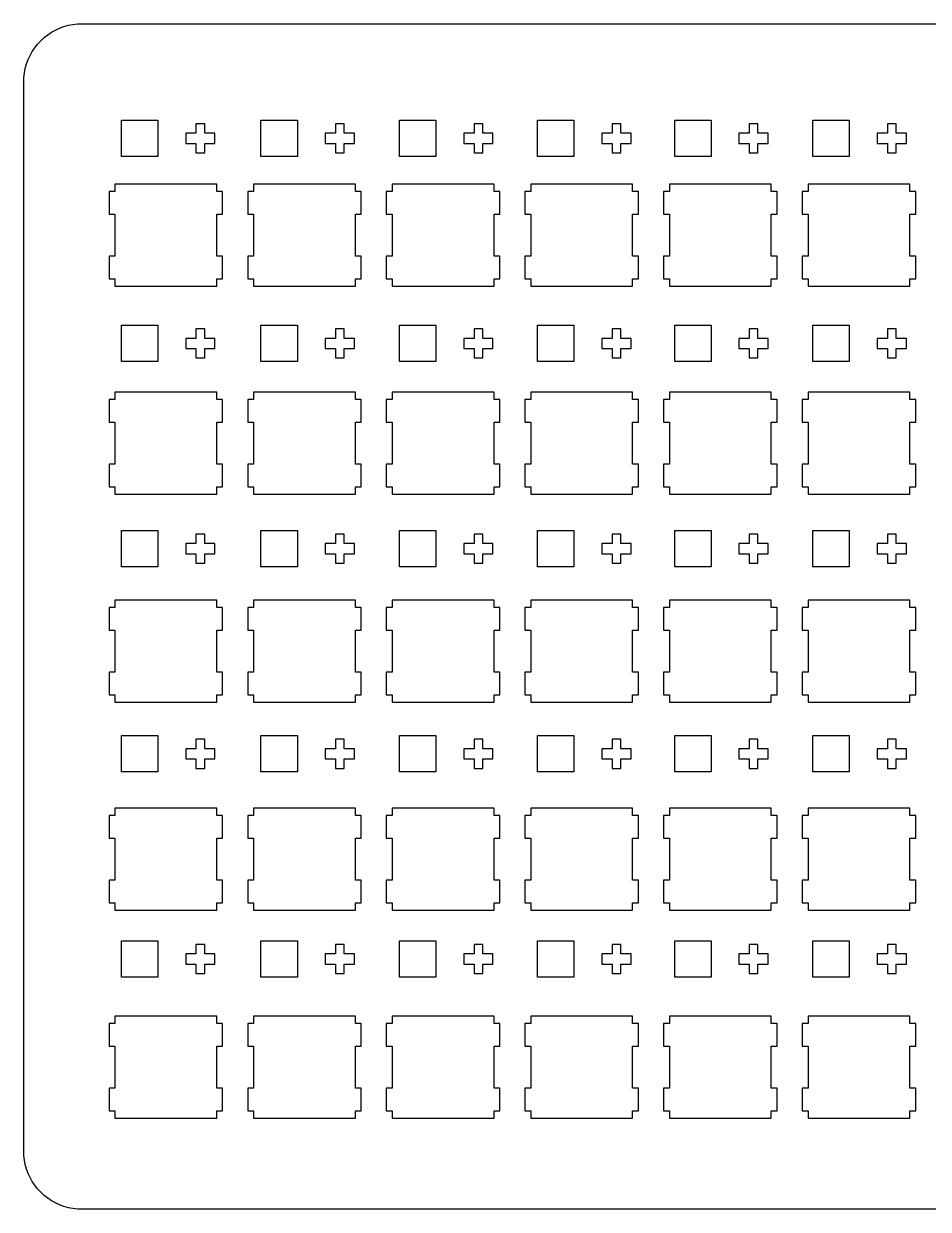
# Model space of a CAD drawing. Extents: x 4 to 255, y 6 to 169.
# Drawn here: x 4.1 to 128.4, y 6.2 to 169.1 of the extents above; entities that cross this region are included whole.
import ezdxf

# ---------------------------------------------------------------- set-up
doc = ezdxf.new("R2010")
doc.units = 0
doc.layers.add('LAYER_2', color=7, linetype='CONTINUOUS')

msp = doc.modelspace()

# ---------------------------------------------------------------- linework, layer by layer
at = {"layer": 'LAYER_2', "color": 7}
for p, q in [((7.374015, 167.533591), (7.897015, 167.882591)), ((7.897015, 167.882591), (8.445015, 168.189591)), ((8.445015, 168.189591), (9.015015, 168.452591)), ((9.015015, 168.452591), (9.604015, 168.669591)), ((9.604015, 168.669591), (10.209015, 168.839591)), ((10.209015, 168.839591), (10.825015, 168.962591)), ((10.825015, 168.962591), (11.449015, 169.036591)), ((11.449015, 169.036591), (12.077015, 169.061591)), ((12.077015, 169.061591), (246.578015, 169.060591)), ((5.604015, 165.763591), (5.993015, 166.256591)), ((5.993015, 166.256591), (6.420015, 166.717591)), ((6.420015, 166.717591), (6.881015, 167.144591)), ((6.881015, 167.144591), (7.374015, 167.533591)), ((4.685015, 164.122591), (4.948015, 164.692591)), ((4.948015, 164.692591), (5.255015, 165.240591)), ((5.255015, 165.240591), (5.604015, 165.763591)), ((4.175015, 162.312591), (4.298015, 162.928591)), ((4.298015, 162.928591), (4.468015, 163.533591)), ((4.468015, 163.533591), (4.685015, 164.122591)), ((4.077015, 161.060591), (4.101015, 161.688591)), ((4.101015, 161.688591), (4.175015, 162.312591)), ((4.076015, 14.185591), (4.077015, 161.060591)), ((17.51036, 155.8241), (22.51036, 155.8241)), ((17.51036, 150.8241), (17.51036, 155.8241)), ((22.51036, 155.8241), (22.51036, 150.8241)), ((27.744778, 155.323981), (27.744778, 154.023802)), ((28.944705, 155.323981), (27.744778, 155.323981)), ((28.944705, 154.023802), (28.944705, 155.323981)), ((36.67939, 155.8241), (41.67939, 155.8241)), ((36.67939, 150.8241), (36.67939, 155.8241)), ((41.67939, 155.8241), (41.67939, 150.8241)), ((46.913808, 155.323981), (46.913808, 154.023802)), ((48.113735, 155.323981), (46.913808, 155.323981)), ((48.113735, 154.023802), (48.113735, 155.323981)), ((55.718517, 155.8241), (60.718517, 155.8241)), ((55.718517, 150.8241), (55.718517, 155.8241)), ((60.718517, 155.8241), (60.718517, 150.8241)), ((65.952935, 155.323981), (65.952935, 154.023802)), ((67.152862, 155.323981), (65.952935, 155.323981)), ((67.152862, 154.023802), (67.152862, 155.323981)), ((74.691341, 155.8241), (79.691341, 155.8241)), ((74.691341, 150.8241), (74.691341, 155.8241)), ((79.691341, 155.8241), (79.691341, 150.8241)), ((84.925759, 155.323981), (84.925759, 154.023802)), ((86.125686, 155.323981), (84.925759, 155.323981)), ((86.125686, 154.023802), (86.125686, 155.323981)), ((93.527733, 155.8241), (98.527733, 155.8241)), ((93.527733, 150.8241), (93.527733, 155.8241)), ((98.527733, 155.8241), (98.527733, 150.8241)), ((103.762151, 155.323981), (103.762151, 154.023802)), ((104.962078, 155.323981), (103.762151, 155.323981)), ((104.962078, 154.023802), (104.962078, 155.323981)), ((112.524483, 155.8241), (117.524483, 155.8241)), ((112.524483, 150.8241), (112.524483, 155.8241)), ((117.524483, 155.8241), (117.524483, 150.8241)), ((122.758901, 155.323981), (122.758901, 154.023802)), ((123.958828, 155.323981), (122.758901, 155.323981)), ((123.958828, 154.023802), (123.958828, 155.323981)), ((27.744778, 154.023802), (26.344864, 154.023802)), ((26.344864, 154.023802), (26.344864, 152.623887)), ((30.34462, 154.023802), (28.944705, 154.023802)), ((30.34462, 152.623887), (30.34462, 154.023802)), ((46.913808, 154.023802), (45.513894, 154.023802)), ((45.513894, 154.023802), (45.513894, 152.623887)), ((49.51365, 154.023802), (48.113735, 154.023802)), ((49.51365, 152.623887), (49.51365, 154.023802)), ((65.952935, 154.023802), (64.553021, 154.023802)), ((64.553021, 154.023802), (64.553021, 152.623887)), ((68.552777, 154.023802), (67.152862, 154.023802)), ((68.552777, 152.623887), (68.552777, 154.023802)), ((84.925759, 154.023802), (83.525845, 154.023802)), ((83.525845, 154.023802), (83.525845, 152.623887)), ((87.525601, 154.023802), (86.125686, 154.023802)), ((87.525601, 152.623887), (87.525601, 154.023802)), ((103.762151, 154.023802), (102.362237, 154.023802)), ((102.362237, 154.023802), (102.362237, 152.623887)), ((106.361993, 154.023802), (104.962078, 154.023802)), ((106.361993, 152.623887), (106.361993, 154.023802)), ((122.758901, 154.023802), (121.358987, 154.023802)), ((121.358987, 154.023802), (121.358987, 152.623887)), ((125.358743, 154.023802), (123.958828, 154.023802)), ((125.358743, 152.623887), (125.358743, 154.023802)), ((26.344864, 152.623887), (27.744778, 152.623887)), ((27.744778, 152.623887), (27.744778, 151.324224)), ((28.944705, 151.324224), (28.944705, 152.623887)), ((28.944705, 152.623887), (30.34462, 152.623887)), ((45.513894, 152.623887), (46.913808, 152.623887)), ((46.913808, 152.623887), (46.913808, 151.324224)), ((48.113735, 151.324224), (48.113735, 152.623887)), ((48.113735, 152.623887), (49.51365, 152.623887)), ((64.553021, 152.623887), (65.952935, 152.623887)), ((65.952935, 152.623887), (65.952935, 151.324224)), ((67.152862, 151.324224), (67.152862, 152.623887)), ((67.152862, 152.623887), (68.552777, 152.623887)), ((83.525845, 152.623887), (84.925759, 152.623887)), ((84.925759, 152.623887), (84.925759, 151.324224)), ((86.125686, 151.324224), (86.125686, 152.623887)), ((86.125686, 152.623887), (87.525601, 152.623887)), ((102.362237, 152.623887), (103.762151, 152.623887)), ((103.762151, 152.623887), (103.762151, 151.324224)), ((104.962078, 151.324224), (104.962078, 152.623887)), ((104.962078, 152.623887), (106.361993, 152.623887)), ((121.358987, 152.623887), (122.758901, 152.623887)), ((122.758901, 152.623887), (122.758901, 151.324224)), ((123.958828, 151.324224), (123.958828, 152.623887)), ((123.958828, 152.623887), (125.358743, 152.623887)), ((22.51036, 150.8241), (17.51036, 150.8241)), ((27.744778, 151.324224), (28.944705, 151.324224)), ((41.67939, 150.8241), (36.67939, 150.8241)), ((46.913808, 151.324224), (48.113735, 151.324224)), ((60.718517, 150.8241), (55.718517, 150.8241)), ((65.952935, 151.324224), (67.152862, 151.324224)), ((79.691341, 150.8241), (74.691341, 150.8241)), ((84.925759, 151.324224), (86.125686, 151.324224)), ((98.527733, 150.8241), (93.527733, 150.8241)), ((103.762151, 151.324224), (104.962078, 151.324224)), ((117.524483, 150.8241), (112.524483, 150.8241)), ((122.758901, 151.324224), (123.958828, 151.324224)), ((30.602015, 147.011591), (16.602015, 147.011591)), ((16.602015, 147.011591), (16.602015, 146.011591)), ((30.602015, 146.011591), (30.602015, 147.011591)), ((49.652015, 147.011591), (35.652015, 147.011591)), ((35.652015, 147.011591), (35.652015, 146.011591)), ((49.652015, 146.011591), (49.652015, 147.011591)), ((68.702015, 147.011591), (54.702015, 147.011591)), ((54.702015, 147.011591), (54.702015, 146.011591)), ((68.702015, 146.011591), (68.702015, 147.011591)), ((87.752015, 147.011591), (73.752015, 147.011591)), ((73.752015, 147.011591), (73.752015, 146.011591)), ((87.752015, 146.011591), (87.752015, 147.011591)), ((106.802015, 147.011591), (92.802015, 147.011591)), ((92.802015, 147.011591), (92.802015, 146.011591)), ((106.802015, 146.011591), (106.802015, 147.011591)), ((125.851015, 147.011591), (111.851015, 147.011591)), ((111.851015, 147.011591), (111.851015, 146.011591)), ((125.851015, 146.011591), (125.851015, 147.011591)), ((16.602015, 146.011591), (15.801015, 146.011591)), ((15.801015, 146.011591), (15.801015, 142.910591)), ((31.400015, 146.011591), (30.602015, 146.011591)), ((31.400015, 142.910591), (31.400015, 146.011591)), ((35.652015, 146.011591), (34.852015, 146.011591)), ((34.852015, 146.011591), (34.852015, 142.910591)), ((50.452015, 146.011591), (49.652015, 146.011591)), ((50.452015, 142.910591), (50.452015, 146.011591)), ((54.702015, 146.011591), (53.902015, 146.011591)), ((53.902015, 146.011591), (53.902015, 142.910591)), ((69.502015, 146.011591), (68.702015, 146.011591)), ((69.502015, 142.910591), (69.502015, 146.011591)), ((73.752015, 146.011591), (72.952015, 146.011591)), ((72.952015, 146.011591), (72.952015, 142.910591)), ((88.552015, 146.011591), (87.752015, 146.011591)), ((88.552015, 142.910591), (88.552015, 146.011591)), ((92.802015, 146.011591), (92.002015, 146.011591)), ((92.002015, 146.011591), (92.002015, 142.910591)), ((107.601015, 146.011591), (106.802015, 146.011591)), ((107.601015, 142.910591), (107.601015, 146.011591)), ((111.851015, 146.011591), (111.052015, 146.011591)), ((111.052015, 146.011591), (111.052015, 142.910591)), ((126.651015, 146.011591), (125.851015, 146.011591)), ((126.651015, 142.910591), (126.651015, 146.011591)), ((15.801015, 142.910591), (16.602015, 142.910591)), ((16.602015, 142.910591), (16.602015, 137.111591)), ((30.602015, 137.111591), (30.602015, 142.910591)), ((30.602015, 142.910591), (31.400015, 142.910591)), ((34.852015, 142.910591), (35.652015, 142.910591)), ((35.652015, 142.910591), (35.652015, 137.111591)), ((49.652015, 137.111591), (49.652015, 142.910591)), ((49.652015, 142.910591), (50.452015, 142.910591)), ((53.902015, 142.910591), (54.702015, 142.910591)), ((54.702015, 142.910591), (54.702015, 137.111591)), ((68.702015, 137.111591), (68.702015, 142.910591)), ((68.702015, 142.910591), (69.502015, 142.910591)), ((72.952015, 142.910591), (73.752015, 142.910591)), ((73.752015, 142.910591), (73.752015, 137.111591)), ((87.752015, 137.111591), (87.752015, 142.910591)), ((87.752015, 142.910591), (88.552015, 142.910591)), ((92.002015, 142.910591), (92.802015, 142.910591)), ((92.802015, 142.910591), (92.802015, 137.111591)), ((106.802015, 137.111591), (106.802015, 142.910591)), ((106.802015, 142.910591), (107.601015, 142.910591)), ((111.052015, 142.910591), (111.851015, 142.910591)), ((111.851015, 142.910591), (111.851015, 137.111591)), ((125.851015, 137.111591), (125.851015, 142.910591)), ((125.851015, 142.910591), (126.651015, 142.910591)), ((16.602015, 137.111591), (15.801015, 137.111591)), ((15.801015, 137.111591), (15.801015, 134.010591)), ((31.400015, 137.111591), (30.602015, 137.111591)), ((31.400015, 134.010591), (31.400015, 137.111591)), ((35.652015, 137.111591), (34.852015, 137.111591)), ((34.852015, 137.111591), (34.852015, 134.010591)), ((50.452015, 137.111591), (49.652015, 137.111591)), ((50.452015, 134.010591), (50.452015, 137.111591)), ((54.702015, 137.111591), (53.902015, 137.111591)), ((53.902015, 137.111591), (53.902015, 134.010591)), ((69.502015, 137.111591), (68.702015, 137.111591)), ((69.502015, 134.010591), (69.502015, 137.111591)), ((73.752015, 137.111591), (72.952015, 137.111591)), ((72.952015, 137.111591), (72.952015, 134.010591)), ((88.552015, 137.111591), (87.752015, 137.111591)), ((88.552015, 134.010591), (88.552015, 137.111591)), ((92.802015, 137.111591), (92.002015, 137.111591)), ((92.002015, 137.111591), (92.002015, 134.010591)), ((107.601015, 137.111591), (106.802015, 137.111591)), ((107.601015, 134.010591), (107.601015, 137.111591)), ((111.851015, 137.111591), (111.052015, 137.111591)), ((111.052015, 137.111591), (111.052015, 134.010591)), ((126.651015, 137.111591), (125.851015, 137.111591)), ((126.651015, 134.010591), (126.651015, 137.111591)), ((15.801015, 134.010591), (16.602015, 134.010591)), ((16.602015, 134.010591), (16.602015, 133.010591)), ((30.602015, 133.010591), (30.602015, 134.010591)), ((30.602015, 134.010591), (31.400015, 134.010591)), ((34.852015, 134.010591), (35.652015, 134.010591)), ((35.652015, 134.010591), (35.652015, 133.010591)), ((49.652015, 133.010591), (49.652015, 134.010591)), ((49.652015, 134.010591), (50.452015, 134.010591)), ((53.902015, 134.010591), (54.702015, 134.010591)), ((54.702015, 134.010591), (54.702015, 133.010591)), ((68.702015, 133.010591), (68.702015, 134.010591)), ((68.702015, 134.010591), (69.502015, 134.010591)), ((72.952015, 134.010591), (73.752015, 134.010591)), ((73.752015, 134.010591), (73.752015, 133.010591)), ((87.752015, 133.010591), (87.752015, 134.010591)), ((87.752015, 134.010591), (88.552015, 134.010591)), ((92.002015, 134.010591), (92.802015, 134.010591)), ((92.802015, 134.010591), (92.802015, 133.010591)), ((106.802015, 133.010591), (106.802015, 134.010591)), ((106.802015, 134.010591), (107.601015, 134.010591)), ((111.052015, 134.010591), (111.851015, 134.010591)), ((111.851015, 134.010591), (111.851015, 133.010591)), ((125.851015, 133.010591), (125.851015, 134.010591)), ((125.851015, 134.010591), (126.651015, 134.010591)), ((16.602015, 133.010591), (30.602015, 133.010591)), ((35.652015, 133.010591), (49.652015, 133.010591)), ((54.702015, 133.010591), (68.702015, 133.010591)), ((73.752015, 133.010591), (87.752015, 133.010591)), ((92.802015, 133.010591), (106.802015, 133.010591)), ((111.851015, 133.010591), (125.851015, 133.010591)), ((17.510364, 127.636858), (22.510364, 127.636858)), ((17.510364, 122.636858), (17.510364, 127.636858)), ((22.510364, 127.636858), (22.510364, 122.636858)), ((27.744782, 127.136739), (27.744782, 125.83656)), ((28.944709, 127.136739), (27.744782, 127.136739)), ((28.944709, 125.83656), (28.944709, 127.136739)), ((36.679394, 127.636858), (41.679394, 127.636858)), ((36.679394, 122.636858), (36.679394, 127.636858)), ((41.679394, 127.636858), (41.679394, 122.636858)), ((46.913812, 127.136739), (46.913812, 125.83656)), ((48.113739, 127.136739), (46.913812, 127.136739)), ((48.113739, 125.83656), (48.113739, 127.136739)), ((55.718523, 127.636858), (60.718523, 127.636858)), ((55.718523, 122.636858), (55.718523, 127.636858)), ((60.718523, 127.636858), (60.718523, 122.636858)), ((65.952941, 127.136739), (65.952941, 125.83656)), ((67.152868, 127.136739), (65.952941, 127.136739)), ((67.152868, 125.83656), (67.152868, 127.136739)), ((74.691343, 127.636858), (79.691343, 127.636858)), ((74.691343, 122.636858), (74.691343, 127.636858)), ((79.691343, 127.636858), (79.691343, 122.636858)), ((84.925761, 127.136739), (84.925761, 125.83656)), ((86.125688, 127.136739), (84.925761, 127.136739)), ((86.125688, 125.83656), (86.125688, 127.136739)), ((93.527733, 127.636858), (98.527733, 127.636858)), ((93.527733, 122.636858), (93.527733, 127.636858)), ((98.527733, 127.636858), (98.527733, 122.636858)), ((103.762151, 127.136739), (103.762151, 125.83656)), ((104.962078, 127.136739), (103.762151, 127.136739)), ((104.962078, 125.83656), (104.962078, 127.136739)), ((112.524483, 127.636858), (117.524483, 127.636858)), ((112.524483, 122.636858), (112.524483, 127.636858)), ((117.524483, 127.636858), (117.524483, 122.636858)), ((122.758901, 127.136739), (122.758901, 125.83656)), ((123.958828, 127.136739), (122.758901, 127.136739)), ((123.958828, 125.83656), (123.958828, 127.136739)), ((27.744782, 125.83656), (26.344868, 125.83656)), ((26.344868, 125.83656), (26.344868, 124.436645)), ((30.344624, 125.83656), (28.944709, 125.83656)), ((30.344624, 124.436645), (30.344624, 125.83656)), ((46.913812, 125.83656), (45.513898, 125.83656)), ((45.513898, 125.83656), (45.513898, 124.436645)), ((49.513654, 125.83656), (48.113739, 125.83656)), ((49.513654, 124.436645), (49.513654, 125.83656)), ((65.952941, 125.83656), (64.553027, 125.83656)), ((64.553027, 125.83656), (64.553027, 124.436645)), ((68.552783, 125.83656), (67.152868, 125.83656)), ((68.552783, 124.436645), (68.552783, 125.83656)), ((84.925761, 125.83656), (83.525847, 125.83656)), ((83.525847, 125.83656), (83.525847, 124.436645)), ((87.525603, 125.83656), (86.125688, 125.83656)), ((87.525603, 124.436645), (87.525603, 125.83656)), ((103.762151, 125.83656), (102.362237, 125.83656)), ((102.362237, 125.83656), (102.362237, 124.436645)), ((106.361993, 125.83656), (104.962078, 125.83656)), ((106.361993, 124.436645), (106.361993, 125.83656)), ((122.758901, 125.83656), (121.358987, 125.83656)), ((121.358987, 125.83656), (121.358987, 124.436645)), ((125.358743, 125.83656), (123.958828, 125.83656)), ((125.358743, 124.436645), (125.358743, 125.83656)), ((26.344868, 124.436645), (27.744782, 124.436645)), ((27.744782, 124.436645), (27.744782, 123.136982)), ((28.944709, 123.136982), (28.944709, 124.436645)), ((28.944709, 124.436645), (30.344624, 124.436645)), ((45.513898, 124.436645), (46.913812, 124.436645)), ((46.913812, 124.436645), (46.913812, 123.136982)), ((48.113739, 123.136982), (48.113739, 124.436645)), ((48.113739, 124.436645), (49.513654, 124.436645)), ((64.553027, 124.436645), (65.952941, 124.436645)), ((65.952941, 124.436645), (65.952941, 123.136982)), ((67.152868, 123.136982), (67.152868, 124.436645)), ((67.152868, 124.436645), (68.552783, 124.436645)), ((83.525847, 124.436645), (84.925761, 124.436645)), ((84.925761, 124.436645), (84.925761, 123.136982)), ((86.125688, 123.136982), (86.125688, 124.436645)), ((86.125688, 124.436645), (87.525603, 124.436645)), ((102.362237, 124.436645), (103.762151, 124.436645)), ((103.762151, 124.436645), (103.762151, 123.136982)), ((104.962078, 123.136982), (104.962078, 124.436645)), ((104.962078, 124.436645), (106.361993, 124.436645)), ((121.358987, 124.436645), (122.758901, 124.436645)), ((122.758901, 124.436645), (122.758901, 123.136982)), ((123.958828, 123.136982), (123.958828, 124.436645)), ((123.958828, 124.436645), (125.358743, 124.436645)), ((22.510364, 122.636858), (17.510364, 122.636858)), ((27.744782, 123.136982), (28.944709, 123.136982)), ((41.679394, 122.636858), (36.679394, 122.636858)), ((46.913812, 123.136982), (48.113739, 123.136982)), ((60.718523, 122.636858), (55.718523, 122.636858)), ((65.952941, 123.136982), (67.152868, 123.136982)), ((79.691343, 122.636858), (74.691343, 122.636858)), ((84.925761, 123.136982), (86.125688, 123.136982)), ((98.527733, 122.636858), (93.527733, 122.636858)), ((103.762151, 123.136982), (104.962078, 123.136982)), ((117.524483, 122.636858), (112.524483, 122.636858)), ((122.758901, 123.136982), (123.958828, 123.136982)), ((16.602015, 117.435591), (15.801015, 117.435591)), ((15.801015, 117.435591), (15.801015, 114.335591)), ((30.602015, 118.435591), (16.602015, 118.435591)), ((16.602015, 118.435591), (16.602015, 117.435591)), ((30.602015, 117.435591), (30.602015, 118.435591)), ((31.400015, 117.435591), (30.602015, 117.435591)), ((31.400015, 114.335591), (31.400015, 117.435591)), ((35.652015, 117.435591), (34.852015, 117.435591)), ((34.852015, 117.435591), (34.852015, 114.335591)), ((49.652015, 118.435591), (35.652015, 118.435591)), ((35.652015, 118.435591), (35.652015, 117.435591)), ((49.652015, 117.435591), (49.652015, 118.435591)), ((50.452015, 117.435591), (49.652015, 117.435591)), ((50.452015, 114.335591), (50.452015, 117.435591)), ((54.702015, 117.435591), (53.902015, 117.435591)), ((53.902015, 117.435591), (53.902015, 114.335591)), ((68.702015, 118.435591), (54.702015, 118.435591)), ((54.702015, 118.435591), (54.702015, 117.435591)), ((68.702015, 117.435591), (68.702015, 118.435591)), ((69.502015, 117.435591), (68.702015, 117.435591)), ((69.502015, 114.335591), (69.502015, 117.435591)), ((73.752015, 117.435591), (72.952015, 117.435591)), ((72.952015, 117.435591), (72.952015, 114.335591)), ((87.752015, 118.435591), (73.752015, 118.435591)), ((73.752015, 118.435591), (73.752015, 117.435591)), ((87.752015, 117.435591), (87.752015, 118.435591)), ((88.552015, 117.435591), (87.752015, 117.435591)), ((88.552015, 114.335591), (88.552015, 117.435591)), ((92.802015, 117.435591), (92.002015, 117.435591)), ((92.002015, 117.435591), (92.002015, 114.335591)), ((106.802015, 118.435591), (92.802015, 118.435591)), ((92.802015, 118.435591), (92.802015, 117.435591)), ((106.802015, 117.435591), (106.802015, 118.435591)), ((107.601015, 117.435591), (106.802015, 117.435591)), ((107.601015, 114.335591), (107.601015, 117.435591)), ((111.851015, 117.435591), (111.052015, 117.435591)), ((111.052015, 117.435591), (111.052015, 114.335591)), ((125.851015, 118.435591), (111.851015, 118.435591)), ((111.851015, 118.435591), (111.851015, 117.435591)), ((125.851015, 117.435591), (125.851015, 118.435591)), ((126.651015, 117.435591), (125.851015, 117.435591)), ((126.651015, 114.335591), (126.651015, 117.435591)), ((15.801015, 114.335591), (16.602015, 114.335591)), ((16.602015, 114.335591), (16.602015, 108.535591)), ((30.602015, 108.535591), (30.602015, 114.335591)), ((30.602015, 114.335591), (31.400015, 114.335591)), ((34.852015, 114.335591), (35.652015, 114.335591)), ((35.652015, 114.335591), (35.652015, 108.535591)), ((49.652015, 108.535591), (49.652015, 114.335591)), ((49.652015, 114.335591), (50.452015, 114.335591)), ((53.902015, 114.335591), (54.702015, 114.335591)), ((54.702015, 114.335591), (54.702015, 108.535591)), ((68.702015, 108.535591), (68.702015, 114.335591)), ((68.702015, 114.335591), (69.502015, 114.335591)), ((72.952015, 114.335591), (73.752015, 114.335591)), ((73.752015, 114.335591), (73.752015, 108.535591)), ((87.752015, 108.535591), (87.752015, 114.335591)), ((87.752015, 114.335591), (88.552015, 114.335591)), ((92.002015, 114.335591), (92.802015, 114.335591)), ((92.802015, 114.335591), (92.802015, 108.535591)), ((106.802015, 108.535591), (106.802015, 114.335591)), ((106.802015, 114.335591), (107.601015, 114.335591)), ((111.052015, 114.335591), (111.851015, 114.335591)), ((111.851015, 114.335591), (111.851015, 108.535591)), ((125.851015, 108.535591), (125.851015, 114.335591)), ((125.851015, 114.335591), (126.651015, 114.335591)), ((16.602015, 108.535591), (15.801015, 108.535591)), ((15.801015, 108.535591), (15.801015, 105.435591)), ((31.400015, 108.535591), (30.602015, 108.535591)), ((31.400015, 105.435591), (31.400015, 108.535591)), ((35.652015, 108.535591), (34.852015, 108.535591)), ((34.852015, 108.535591), (34.852015, 105.435591)), ((50.452015, 108.535591), (49.652015, 108.535591)), ((50.452015, 105.435591), (50.452015, 108.535591)), ((54.702015, 108.535591), (53.902015, 108.535591)), ((53.902015, 108.535591), (53.902015, 105.435591)), ((69.502015, 108.535591), (68.702015, 108.535591)), ((69.502015, 105.435591), (69.502015, 108.535591)), ((73.752015, 108.535591), (72.952015, 108.535591)), ((72.952015, 108.535591), (72.952015, 105.435591)), ((88.552015, 108.535591), (87.752015, 108.535591)), ((88.552015, 105.435591), (88.552015, 108.535591)), ((92.802015, 108.535591), (92.002015, 108.535591)), ((92.002015, 108.535591), (92.002015, 105.435591)), ((107.601015, 108.535591), (106.802015, 108.535591)), ((107.601015, 105.435591), (107.601015, 108.535591)), ((111.851015, 108.535591), (111.052015, 108.535591)), ((111.052015, 108.535591), (111.052015, 105.435591)), ((126.651015, 108.535591), (125.851015, 108.535591)), ((126.651015, 105.435591), (126.651015, 108.535591)), ((15.801015, 105.435591), (16.602015, 105.435591)), ((16.602015, 105.435591), (16.602015, 104.435591)), ((16.602015, 104.435591), (30.602015, 104.435591)), ((30.602015, 104.435591), (30.602015, 105.435591)), ((30.602015, 105.435591), (31.400015, 105.435591)), ((34.852015, 105.435591), (35.652015, 105.435591)), ((35.652015, 105.435591), (35.652015, 104.435591)), ((35.652015, 104.435591), (49.652015, 104.435591)), ((49.652015, 104.435591), (49.652015, 105.435591)), ((49.652015, 105.435591), (50.452015, 105.435591)), ((53.902015, 105.435591), (54.702015, 105.435591)), ((54.702015, 105.435591), (54.702015, 104.435591)), ((54.702015, 104.435591), (68.702015, 104.435591)), ((68.702015, 104.435591), (68.702015, 105.435591)), ((68.702015, 105.435591), (69.502015, 105.435591)), ((72.952015, 105.435591), (73.752015, 105.435591)), ((73.752015, 105.435591), (73.752015, 104.435591)), ((73.752015, 104.435591), (87.752015, 104.435591)), ((87.752015, 104.435591), (87.752015, 105.435591)), ((87.752015, 105.435591), (88.552015, 105.435591)), ((92.002015, 105.435591), (92.802015, 105.435591)), ((92.802015, 105.435591), (92.802015, 104.435591)), ((92.802015, 104.435591), (106.802015, 104.435591)), ((106.802015, 104.435591), (106.802015, 105.435591)), ((106.802015, 105.435591), (107.601015, 105.435591)), ((111.052015, 105.435591), (111.851015, 105.435591)), ((111.851015, 105.435591), (111.851015, 104.435591)), ((111.851015, 104.435591), (125.851015, 104.435591)), ((125.851015, 104.435591), (125.851015, 105.435591)), ((125.851015, 105.435591), (126.651015, 105.435591)), ((17.510362, 99.449625), (22.510362, 99.449625)), ((17.510362, 94.449625), (17.510362, 99.449625)), ((22.510362, 99.449625), (22.510362, 94.449625)), ((36.679392, 99.449625), (41.679392, 99.449625)), ((36.679392, 94.449625), (36.679392, 99.449625)), ((41.679392, 99.449625), (41.679392, 94.449625)), ((55.71852, 99.449625), (60.71852, 99.449625)), ((55.71852, 94.449625), (55.71852, 99.449625)), ((60.71852, 99.449625), (60.71852, 94.449625)), ((74.691342, 99.449625), (79.691342, 99.449625)), ((74.691342, 94.449625), (74.691342, 99.449625)), ((79.691342, 99.449625), (79.691342, 94.449625)), ((93.527734, 99.449625), (98.527734, 99.449625)), ((93.527734, 94.449625), (93.527734, 99.449625)), ((98.527734, 99.449625), (98.527734, 94.449625)), ((112.524483, 99.449625), (117.524483, 99.449625)), ((112.524483, 94.449625), (112.524483, 99.449625)), ((117.524483, 99.449625), (117.524483, 94.449625)), ((27.74478, 98.949506), (27.74478, 97.649327)), ((28.944707, 98.949506), (27.74478, 98.949506)), ((28.944707, 97.649327), (28.944707, 98.949506)), ((46.91381, 98.949506), (46.91381, 97.649327)), ((48.113737, 98.949506), (46.91381, 98.949506)), ((48.113737, 97.649327), (48.113737, 98.949506)), ((65.952938, 98.949506), (65.952938, 97.649327)), ((67.152865, 98.949506), (65.952938, 98.949506)), ((67.152865, 97.649327), (67.152865, 98.949506)), ((84.92576, 98.949506), (84.92576, 97.649327)), ((86.125687, 98.949506), (84.92576, 98.949506)), ((86.125687, 97.649327), (86.125687, 98.949506)), ((103.762152, 98.949506), (103.762152, 97.649327)), ((104.962079, 98.949506), (103.762152, 98.949506)), ((104.962079, 97.649327), (104.962079, 98.949506)), ((122.758901, 98.949506), (122.758901, 97.649327)), ((123.958828, 98.949506), (122.758901, 98.949506)), ((123.958828, 97.649327), (123.958828, 98.949506)), ((27.74478, 97.649327), (26.344866, 97.649327)), ((26.344866, 97.649327), (26.344866, 96.249412)), ((26.344866, 96.249412), (27.74478, 96.249412)), ((27.74478, 96.249412), (27.74478, 94.949749)), ((30.344622, 97.649327), (28.944707, 97.649327)), ((28.944707, 94.949749), (28.944707, 96.249412)), ((28.944707, 96.249412), (30.344622, 96.249412)), ((30.344622, 96.249412), (30.344622, 97.649327)), ((46.91381, 97.649327), (45.513896, 97.649327)), ((45.513896, 97.649327), (45.513896, 96.249412)), ((45.513896, 96.249412), (46.91381, 96.249412)), ((46.91381, 96.249412), (46.91381, 94.949749)), ((49.513652, 97.649327), (48.113737, 97.649327)), ((48.113737, 94.949749), (48.113737, 96.249412)), ((48.113737, 96.249412), (49.513652, 96.249412)), ((49.513652, 96.249412), (49.513652, 97.649327)), ((65.952938, 97.649327), (64.553024, 97.649327)), ((64.553024, 97.649327), (64.553024, 96.249412)), ((64.553024, 96.249412), (65.952938, 96.249412)), ((65.952938, 96.249412), (65.952938, 94.949749)), ((68.55278, 97.649327), (67.152865, 97.649327)), ((67.152865, 94.949749), (67.152865, 96.249412)), ((67.152865, 96.249412), (68.55278, 96.249412)), ((68.55278, 96.249412), (68.55278, 97.649327)), ((84.92576, 97.649327), (83.525846, 97.649327)), ((83.525846, 97.649327), (83.525846, 96.249412)), ((83.525846, 96.249412), (84.92576, 96.249412)), ((84.92576, 96.249412), (84.92576, 94.949749)), ((87.525602, 97.649327), (86.125687, 97.649327)), ((86.125687, 94.949749), (86.125687, 96.249412)), ((86.125687, 96.249412), (87.525602, 96.249412)), ((87.525602, 96.249412), (87.525602, 97.649327)), ((103.762152, 97.649327), (102.362238, 97.649327)), ((102.362238, 97.649327), (102.362238, 96.249412)), ((102.362238, 96.249412), (103.762152, 96.249412)), ((103.762152, 96.249412), (103.762152, 94.949749)), ((106.361994, 97.649327), (104.962079, 97.649327)), ((104.962079, 94.949749), (104.962079, 96.249412)), ((104.962079, 96.249412), (106.361994, 96.249412)), ((106.361994, 96.249412), (106.361994, 97.649327)), ((122.758901, 97.649327), (121.358987, 97.649327)), ((121.358987, 97.649327), (121.358987, 96.249412)), ((121.358987, 96.249412), (122.758901, 96.249412)), ((122.758901, 96.249412), (122.758901, 94.949749)), ((125.358743, 97.649327), (123.958828, 97.649327)), ((123.958828, 94.949749), (123.958828, 96.249412)), ((123.958828, 96.249412), (125.358743, 96.249412)), ((125.358743, 96.249412), (125.358743, 97.649327)), ((27.74478, 94.949749), (28.944707, 94.949749)), ((46.91381, 94.949749), (48.113737, 94.949749)), ((65.952938, 94.949749), (67.152865, 94.949749)), ((84.92576, 94.949749), (86.125687, 94.949749)), ((103.762152, 94.949749), (104.962079, 94.949749)), ((122.758901, 94.949749), (123.958828, 94.949749)), ((22.510362, 94.449625), (17.510362, 94.449625)), ((41.679392, 94.449625), (36.679392, 94.449625)), ((60.71852, 94.449625), (55.71852, 94.449625)), ((79.691342, 94.449625), (74.691342, 94.449625)), ((98.527734, 94.449625), (93.527734, 94.449625)), ((117.524483, 94.449625), (112.524483, 94.449625)), ((30.602015, 89.860591), (16.602015, 89.860591)), ((16.602015, 89.860591), (16.602015, 88.860591)), ((30.602015, 88.860591), (30.602015, 89.860591)), ((49.652015, 89.860591), (35.652015, 89.860591)), ((35.652015, 89.860591), (35.652015, 88.860591)), ((49.652015, 88.860591), (49.652015, 89.860591)), ((68.702015, 89.860591), (54.702015, 89.860591)), ((54.702015, 89.860591), (54.702015, 88.860591)), ((68.702015, 88.860591), (68.702015, 89.860591)), ((87.752015, 89.860591), (73.752015, 89.860591)), ((73.752015, 89.860591), (73.752015, 88.860591)), ((87.752015, 88.860591), (87.752015, 89.860591)), ((106.802015, 89.860591), (92.802015, 89.860591)), ((92.802015, 89.860591), (92.802015, 88.860591)), ((106.802015, 88.860591), (106.802015, 89.860591)), ((125.851015, 89.860591), (111.851015, 89.860591)), ((111.851015, 89.860591), (111.851015, 88.860591)), ((125.851015, 88.860591), (125.851015, 89.860591)), ((16.602015, 88.860591), (15.801015, 88.860591)), ((15.801015, 88.860591), (15.801015, 85.760591)), ((31.400015, 88.860591), (30.602015, 88.860591)), ((31.400015, 85.760591), (31.400015, 88.860591)), ((35.652015, 88.860591), (34.852015, 88.860591)), ((34.852015, 88.860591), (34.852015, 85.760591)), ((50.452015, 88.860591), (49.652015, 88.860591)), ((50.452015, 85.760591), (50.452015, 88.860591)), ((54.702015, 88.860591), (53.902015, 88.860591)), ((53.902015, 88.860591), (53.902015, 85.760591)), ((69.502015, 88.860591), (68.702015, 88.860591)), ((69.502015, 85.760591), (69.502015, 88.860591)), ((73.752015, 88.860591), (72.952015, 88.860591)), ((72.952015, 88.860591), (72.952015, 85.760591)), ((88.552015, 88.860591), (87.752015, 88.860591)), ((88.552015, 85.760591), (88.552015, 88.860591)), ((92.802015, 88.860591), (92.002015, 88.860591)), ((92.002015, 88.860591), (92.002015, 85.760591)), ((107.601015, 88.860591), (106.802015, 88.860591)), ((107.601015, 85.760591), (107.601015, 88.860591)), ((111.851015, 88.860591), (111.052015, 88.860591)), ((111.052015, 88.860591), (111.052015, 85.760591)), ((126.651015, 88.860591), (125.851015, 88.860591)), ((126.651015, 85.760591), (126.651015, 88.860591)), ((15.801015, 85.760591), (16.602015, 85.760591)), ((16.602015, 85.760591), (16.602015, 79.960591)), ((30.602015, 79.960591), (30.602015, 85.760591)), ((30.602015, 85.760591), (31.400015, 85.760591)), ((34.852015, 85.760591), (35.652015, 85.760591)), ((35.652015, 85.760591), (35.652015, 79.960591)), ((49.652015, 79.960591), (49.652015, 85.760591)), ((49.652015, 85.760591), (50.452015, 85.760591)), ((53.902015, 85.760591), (54.702015, 85.760591)), ((54.702015, 85.760591), (54.702015, 79.960591)), ((68.702015, 79.960591), (68.702015, 85.760591)), ((68.702015, 85.760591), (69.502015, 85.760591)), ((72.952015, 85.760591), (73.752015, 85.760591)), ((73.752015, 85.760591), (73.752015, 79.960591)), ((87.752015, 79.960591), (87.752015, 85.760591)), ((87.752015, 85.760591), (88.552015, 85.760591)), ((92.002015, 85.760591), (92.802015, 85.760591)), ((92.802015, 85.760591), (92.802015, 79.960591)), ((106.802015, 79.960591), (106.802015, 85.760591)), ((106.802015, 85.760591), (107.601015, 85.760591)), ((111.052015, 85.760591), (111.851015, 85.760591)), ((111.851015, 85.760591), (111.851015, 79.960591)), ((125.851015, 79.960591), (125.851015, 85.760591)), ((125.851015, 85.760591), (126.651015, 85.760591)), ((16.602015, 79.960591), (15.801015, 79.960591)), ((15.801015, 79.960591), (15.801015, 76.860591)), ((31.400015, 79.960591), (30.602015, 79.960591)), ((31.400015, 76.860591), (31.400015, 79.960591)), ((35.652015, 79.960591), (34.852015, 79.960591)), ((34.852015, 79.960591), (34.852015, 76.860591)), ((50.452015, 79.960591), (49.652015, 79.960591)), ((50.452015, 76.860591), (50.452015, 79.960591)), ((54.702015, 79.960591), (53.902015, 79.960591)), ((53.902015, 79.960591), (53.902015, 76.860591)), ((69.502015, 79.960591), (68.702015, 79.960591)), ((69.502015, 76.860591), (69.502015, 79.960591)), ((73.752015, 79.960591), (72.952015, 79.960591)), ((72.952015, 79.960591), (72.952015, 76.860591)), ((88.552015, 79.960591), (87.752015, 79.960591)), ((88.552015, 76.860591), (88.552015, 79.960591)), ((92.802015, 79.960591), (92.002015, 79.960591)), ((92.002015, 79.960591), (92.002015, 76.860591)), ((107.601015, 79.960591), (106.802015, 79.960591)), ((107.601015, 76.860591), (107.601015, 79.960591)), ((111.851015, 79.960591), (111.052015, 79.960591)), ((111.052015, 79.960591), (111.052015, 76.860591)), ((126.651015, 79.960591), (125.851015, 79.960591)), ((126.651015, 76.860591), (126.651015, 79.960591)), ((15.801015, 76.860591), (16.602015, 76.860591)), ((16.602015, 76.860591), (16.602015, 75.860591)), ((30.602015, 75.860591), (30.602015, 76.860591)), ((30.602015, 76.860591), (31.400015, 76.860591)), ((34.852015, 76.860591), (35.652015, 76.860591)), ((35.652015, 76.860591), (35.652015, 75.860591)), ((49.652015, 75.860591), (49.652015, 76.860591)), ((49.652015, 76.860591), (50.452015, 76.860591)), ((53.902015, 76.860591), (54.702015, 76.860591)), ((54.702015, 76.860591), (54.702015, 75.860591)), ((68.702015, 75.860591), (68.702015, 76.860591)), ((68.702015, 76.860591), (69.502015, 76.860591)), ((72.952015, 76.860591), (73.752015, 76.860591)), ((73.752015, 76.860591), (73.752015, 75.860591)), ((87.752015, 75.860591), (87.752015, 76.860591)), ((87.752015, 76.860591), (88.552015, 76.860591)), ((92.002015, 76.860591), (92.802015, 76.860591)), ((92.802015, 76.860591), (92.802015, 75.860591)), ((106.802015, 75.860591), (106.802015, 76.860591)), ((106.802015, 76.860591), (107.601015, 76.860591)), ((111.052015, 76.860591), (111.851015, 76.860591)), ((111.851015, 76.860591), (111.851015, 75.860591)), ((125.851015, 75.860591), (125.851015, 76.860591)), ((125.851015, 76.860591), (126.651015, 76.860591)), ((16.602015, 75.860591), (30.602015, 75.860591)), ((35.652015, 75.860591), (49.652015, 75.860591)), ((54.702015, 75.860591), (68.702015, 75.860591)), ((73.752015, 75.860591), (87.752015, 75.860591)), ((92.802015, 75.860591), (106.802015, 75.860591)), ((111.851015, 75.860591), (125.851015, 75.860591)), ((17.510354, 71.262385), (22.510354, 71.262385)), ((17.510354, 66.262385), (17.510354, 71.262385)), ((22.510354, 71.262385), (22.510354, 66.262385)), ((27.744772, 70.762266), (27.744772, 69.462087)), ((28.944699, 70.762266), (27.744772, 70.762266)), ((28.944699, 69.462087), (28.944699, 70.762266)), ((36.679385, 71.262385), (41.679385, 71.262385)), ((36.679385, 66.262385), (36.679385, 71.262385)), ((41.679385, 71.262385), (41.679385, 66.262385)), ((46.913803, 70.762266), (46.913803, 69.462087)), ((48.11373, 70.762266), (46.913803, 70.762266)), ((48.11373, 69.462087), (48.11373, 70.762266)), ((55.718513, 71.262385), (60.718513, 71.262385)), ((55.718513, 66.262385), (55.718513, 71.262385)), ((60.718513, 71.262385), (60.718513, 66.262385)), ((65.952931, 70.762266), (65.952931, 69.462087)), ((67.152858, 70.762266), (65.952931, 70.762266)), ((67.152858, 69.462087), (67.152858, 70.762266)), ((74.691335, 71.262385), (79.691335, 71.262385)), ((74.691335, 66.262385), (74.691335, 71.262385)), ((79.691335, 71.262385), (79.691335, 66.262385)), ((84.925753, 70.762266), (84.925753, 69.462087)), ((86.12568, 70.762266), (84.925753, 70.762266)), ((86.12568, 69.462087), (86.12568, 70.762266)), ((93.527727, 71.262385), (98.527727, 71.262385)), ((93.527727, 66.262385), (93.527727, 71.262385)), ((98.527727, 71.262385), (98.527727, 66.262385)), ((103.762145, 70.762266), (103.762145, 69.462087)), ((104.962072, 70.762266), (103.762145, 70.762266)), ((104.962072, 69.462087), (104.962072, 70.762266)), ((112.524475, 71.262385), (117.524475, 71.262385)), ((112.524475, 66.262385), (112.524475, 71.262385)), ((117.524475, 71.262385), (117.524475, 66.262385)), ((122.758893, 70.762266), (122.758893, 69.462087)), ((123.95882, 70.762266), (122.758893, 70.762266)), ((123.95882, 69.462087), (123.95882, 70.762266)), ((27.744772, 69.462087), (26.344858, 69.462087)), ((26.344858, 69.462087), (26.344858, 68.062172)), ((30.344614, 69.462087), (28.944699, 69.462087)), ((30.344614, 68.062172), (30.344614, 69.462087)), ((46.913803, 69.462087), (45.513889, 69.462087)), ((45.513889, 69.462087), (45.513889, 68.062172)), ((49.513645, 69.462087), (48.11373, 69.462087)), ((49.513645, 68.062172), (49.513645, 69.462087)), ((65.952931, 69.462087), (64.553017, 69.462087)), ((64.553017, 69.462087), (64.553017, 68.062172)), ((68.552773, 69.462087), (67.152858, 69.462087)), ((68.552773, 68.062172), (68.552773, 69.462087)), ((84.925753, 69.462087), (83.525839, 69.462087)), ((83.525839, 69.462087), (83.525839, 68.062172)), ((87.525595, 69.462087), (86.12568, 69.462087)), ((87.525595, 68.062172), (87.525595, 69.462087)), ((103.762145, 69.462087), (102.362231, 69.462087)), ((102.362231, 69.462087), (102.362231, 68.062172)), ((106.361987, 69.462087), (104.962072, 69.462087)), ((106.361987, 68.062172), (106.361987, 69.462087)), ((122.758893, 69.462087), (121.358979, 69.462087)), ((121.358979, 69.462087), (121.358979, 68.062172)), ((125.358735, 69.462087), (123.95882, 69.462087)), ((125.358735, 68.062172), (125.358735, 69.462087)), ((26.344858, 68.062172), (27.744772, 68.062172)), ((27.744772, 68.062172), (27.744772, 66.762509)), ((28.944699, 66.762509), (28.944699, 68.062172)), ((28.944699, 68.062172), (30.344614, 68.062172)), ((45.513889, 68.062172), (46.913803, 68.062172)), ((46.913803, 68.062172), (46.913803, 66.762509)), ((48.11373, 66.762509), (48.11373, 68.062172)), ((48.11373, 68.062172), (49.513645, 68.062172)), ((64.553017, 68.062172), (65.952931, 68.062172)), ((65.952931, 68.062172), (65.952931, 66.762509)), ((67.152858, 66.762509), (67.152858, 68.062172)), ((67.152858, 68.062172), (68.552773, 68.062172)), ((83.525839, 68.062172), (84.925753, 68.062172)), ((84.925753, 68.062172), (84.925753, 66.762509)), ((86.12568, 66.762509), (86.12568, 68.062172)), ((86.12568, 68.062172), (87.525595, 68.062172)), ((102.362231, 68.062172), (103.762145, 68.062172)), ((103.762145, 68.062172), (103.762145, 66.762509)), ((104.962072, 66.762509), (104.962072, 68.062172)), ((104.962072, 68.062172), (106.361987, 68.062172)), ((121.358979, 68.062172), (122.758893, 68.062172)), ((122.758893, 68.062172), (122.758893, 66.762509)), ((123.95882, 66.762509), (123.95882, 68.062172)), ((123.95882, 68.062172), (125.358735, 68.062172)), ((22.510354, 66.262385), (17.510354, 66.262385)), ((27.744772, 66.762509), (28.944699, 66.762509)), ((41.679385, 66.262385), (36.679385, 66.262385)), ((46.913803, 66.762509), (48.11373, 66.762509)), ((60.718513, 66.262385), (55.718513, 66.262385)), ((65.952931, 66.762509), (67.152858, 66.762509)), ((79.691335, 66.262385), (74.691335, 66.262385)), ((84.925753, 66.762509), (86.12568, 66.762509)), ((98.527727, 66.262385), (93.527727, 66.262385)), ((103.762145, 66.762509), (104.962072, 66.762509)), ((117.524475, 66.262385), (112.524475, 66.262385)), ((122.758893, 66.762509), (123.95882, 66.762509)), ((16.602015, 60.285591), (15.801015, 60.285591)), ((15.801015, 60.285591), (15.801015, 57.185591)), ((30.602015, 61.285591), (16.602015, 61.285591)), ((16.602015, 61.285591), (16.602015, 60.285591)), ((30.602015, 60.285591), (30.602015, 61.285591)), ((31.400015, 60.285591), (30.602015, 60.285591)), ((31.400015, 57.185591), (31.400015, 60.285591)), ((35.652015, 60.285591), (34.852015, 60.285591)), ((34.852015, 60.285591), (34.852015, 57.185591)), ((49.652015, 61.285591), (35.652015, 61.285591)), ((35.652015, 61.285591), (35.652015, 60.285591)), ((49.652015, 60.285591), (49.652015, 61.285591)), ((50.452015, 60.285591), (49.652015, 60.285591)), ((50.452015, 57.185591), (50.452015, 60.285591)), ((54.702015, 60.285591), (53.902015, 60.285591)), ((53.902015, 60.285591), (53.902015, 57.185591)), ((68.702015, 61.285591), (54.702015, 61.285591)), ((54.702015, 61.285591), (54.702015, 60.285591)), ((68.702015, 60.285591), (68.702015, 61.285591)), ((69.502015, 60.285591), (68.702015, 60.285591)), ((69.502015, 57.185591), (69.502015, 60.285591)), ((73.752015, 60.285591), (72.952015, 60.285591)), ((72.952015, 60.285591), (72.952015, 57.185591)), ((87.752015, 61.285591), (73.752015, 61.285591)), ((73.752015, 61.285591), (73.752015, 60.285591)), ((87.752015, 60.285591), (87.752015, 61.285591)), ((88.552015, 60.285591), (87.752015, 60.285591)), ((88.552015, 57.185591), (88.552015, 60.285591)), ((92.802015, 60.285591), (92.002015, 60.285591)), ((92.002015, 60.285591), (92.002015, 57.185591)), ((106.802015, 61.285591), (92.802015, 61.285591)), ((92.802015, 61.285591), (92.802015, 60.285591)), ((106.802015, 60.285591), (106.802015, 61.285591)), ((107.601015, 60.285591), (106.802015, 60.285591)), ((107.601015, 57.185591), (107.601015, 60.285591)), ((111.851015, 60.285591), (111.052015, 60.285591)), ((111.052015, 60.285591), (111.052015, 57.185591)), ((125.851015, 61.285591), (111.851015, 61.285591)), ((111.851015, 61.285591), (111.851015, 60.285591)), ((125.851015, 60.285591), (125.851015, 61.285591)), ((126.651015, 60.285591), (125.851015, 60.285591)), ((126.651015, 57.185591), (126.651015, 60.285591)), ((15.801015, 57.185591), (16.602015, 57.185591)), ((16.602015, 57.185591), (16.602015, 51.385591)), ((30.602015, 51.385591), (30.602015, 57.185591)), ((30.602015, 57.185591), (31.400015, 57.185591)), ((34.852015, 57.185591), (35.652015, 57.185591)), ((35.652015, 57.185591), (35.652015, 51.385591)), ((49.652015, 51.385591), (49.652015, 57.185591)), ((49.652015, 57.185591), (50.452015, 57.185591)), ((53.902015, 57.185591), (54.702015, 57.185591)), ((54.702015, 57.185591), (54.702015, 51.385591)), ((68.702015, 51.385591), (68.702015, 57.185591)), ((68.702015, 57.185591), (69.502015, 57.185591)), ((72.952015, 57.185591), (73.752015, 57.185591)), ((73.752015, 57.185591), (73.752015, 51.385591)), ((87.752015, 51.385591), (87.752015, 57.185591)), ((87.752015, 57.185591), (88.552015, 57.185591)), ((92.002015, 57.185591), (92.802015, 57.185591)), ((92.802015, 57.185591), (92.802015, 51.385591)), ((106.802015, 51.385591), (106.802015, 57.185591)), ((106.802015, 57.185591), (107.601015, 57.185591)), ((111.052015, 57.185591), (111.851015, 57.185591)), ((111.851015, 57.185591), (111.851015, 51.385591)), ((125.851015, 51.385591), (125.851015, 57.185591)), ((125.851015, 57.185591), (126.651015, 57.185591)), ((16.602015, 51.385591), (15.801015, 51.385591)), ((15.801015, 51.385591), (15.801015, 48.285591)), ((31.400015, 51.385591), (30.602015, 51.385591)), ((31.400015, 48.285591), (31.400015, 51.385591)), ((35.652015, 51.385591), (34.852015, 51.385591)), ((34.852015, 51.385591), (34.852015, 48.285591)), ((50.452015, 51.385591), (49.652015, 51.385591)), ((50.452015, 48.285591), (50.452015, 51.385591)), ((54.702015, 51.385591), (53.902015, 51.385591)), ((53.902015, 51.385591), (53.902015, 48.285591)), ((69.502015, 51.385591), (68.702015, 51.385591)), ((69.502015, 48.285591), (69.502015, 51.385591)), ((73.752015, 51.385591), (72.952015, 51.385591)), ((72.952015, 51.385591), (72.952015, 48.285591)), ((88.552015, 51.385591), (87.752015, 51.385591)), ((88.552015, 48.285591), (88.552015, 51.385591)), ((92.802015, 51.385591), (92.002015, 51.385591)), ((92.002015, 51.385591), (92.002015, 48.285591)), ((107.601015, 51.385591), (106.802015, 51.385591)), ((107.601015, 48.285591), (107.601015, 51.385591)), ((111.851015, 51.385591), (111.052015, 51.385591)), ((111.052015, 51.385591), (111.052015, 48.285591)), ((126.651015, 51.385591), (125.851015, 51.385591)), ((126.651015, 48.285591), (126.651015, 51.385591)), ((15.801015, 48.285591), (16.602015, 48.285591)), ((16.602015, 48.285591), (16.602015, 47.285591)), ((16.602015, 47.285591), (30.602015, 47.285591)), ((30.602015, 47.285591), (30.602015, 48.285591)), ((30.602015, 48.285591), (31.400015, 48.285591)), ((34.852015, 48.285591), (35.652015, 48.285591)), ((35.652015, 48.285591), (35.652015, 47.285591)), ((35.652015, 47.285591), (49.652015, 47.285591)), ((49.652015, 47.285591), (49.652015, 48.285591)), ((49.652015, 48.285591), (50.452015, 48.285591)), ((53.902015, 48.285591), (54.702015, 48.285591)), ((54.702015, 48.285591), (54.702015, 47.285591)), ((54.702015, 47.285591), (68.702015, 47.285591)), ((68.702015, 47.285591), (68.702015, 48.285591)), ((68.702015, 48.285591), (69.502015, 48.285591)), ((72.952015, 48.285591), (73.752015, 48.285591)), ((73.752015, 48.285591), (73.752015, 47.285591)), ((73.752015, 47.285591), (87.752015, 47.285591)), ((87.752015, 47.285591), (87.752015, 48.285591)), ((87.752015, 48.285591), (88.552015, 48.285591)), ((92.002015, 48.285591), (92.802015, 48.285591)), ((92.802015, 48.285591), (92.802015, 47.285591)), ((92.802015, 47.285591), (106.802015, 47.285591)), ((106.802015, 47.285591), (106.802015, 48.285591)), ((106.802015, 48.285591), (107.601015, 48.285591)), ((111.052015, 48.285591), (111.851015, 48.285591)), ((111.851015, 48.285591), (111.851015, 47.285591)), ((111.851015, 47.285591), (125.851015, 47.285591)), ((125.851015, 47.285591), (125.851015, 48.285591)), ((125.851015, 48.285591), (126.651015, 48.285591)), ((17.510356, 43.075148), (22.510356, 43.075148)), ((17.510356, 38.075148), (17.510356, 43.075148)), ((22.510356, 43.075148), (22.510356, 38.075148)), ((27.744774, 42.575029), (27.744774, 41.27485)), ((28.944701, 42.575029), (27.744774, 42.575029)), ((28.944701, 41.27485), (28.944701, 42.575029)), ((36.679386, 43.075148), (41.679386, 43.075148)), ((36.679386, 38.075148), (36.679386, 43.075148)), ((41.679386, 43.075148), (41.679386, 38.075148)), ((46.913804, 42.575029), (46.913804, 41.27485)), ((48.113731, 42.575029), (46.913804, 42.575029)), ((48.113731, 41.27485), (48.113731, 42.575029)), ((55.718514, 43.075148), (60.718514, 43.075148)), ((55.718514, 38.075148), (55.718514, 43.075148)), ((60.718514, 43.075148), (60.718514, 38.075148)), ((65.952932, 42.575029), (65.952932, 41.27485)), ((67.152859, 42.575029), (65.952932, 42.575029)), ((67.152859, 41.27485), (67.152859, 42.575029)), ((74.691336, 43.075148), (79.691336, 43.075148)), ((74.691336, 38.075148), (74.691336, 43.075148)), ((79.691336, 43.075148), (79.691336, 38.075148)), ((84.925754, 42.575029), (84.925754, 41.27485)), ((86.125681, 42.575029), (84.925754, 42.575029)), ((86.125681, 41.27485), (86.125681, 42.575029)), ((93.527728, 43.075148), (98.527728, 43.075148)), ((93.527728, 38.075148), (93.527728, 43.075148)), ((98.527728, 43.075148), (98.527728, 38.075148)), ((103.762146, 42.575029), (103.762146, 41.27485)), ((104.962073, 42.575029), (103.762146, 42.575029)), ((104.962073, 41.27485), (104.962073, 42.575029)), ((112.524477, 43.075148), (117.524477, 43.075148)), ((112.524477, 38.075148), (112.524477, 43.075148)), ((117.524477, 43.075148), (117.524477, 38.075148)), ((122.758895, 42.575029), (122.758895, 41.27485)), ((123.958822, 42.575029), (122.758895, 42.575029)), ((123.958822, 41.27485), (123.958822, 42.575029)), ((27.744774, 41.27485), (26.34486, 41.27485)), ((26.34486, 41.27485), (26.34486, 39.874935)), ((30.344616, 41.27485), (28.944701, 41.27485)), ((30.344616, 39.874935), (30.344616, 41.27485)), ((46.913804, 41.27485), (45.51389, 41.27485)), ((45.51389, 41.27485), (45.51389, 39.874935)), ((49.513646, 41.27485), (48.113731, 41.27485)), ((49.513646, 39.874935), (49.513646, 41.27485)), ((65.952932, 41.27485), (64.553018, 41.27485)), ((64.553018, 41.27485), (64.553018, 39.874935)), ((68.552774, 41.27485), (67.152859, 41.27485)), ((68.552774, 39.874935), (68.552774, 41.27485)), ((84.925754, 41.27485), (83.52584, 41.27485)), ((83.52584, 41.27485), (83.52584, 39.874935)), ((87.525596, 41.27485), (86.125681, 41.27485)), ((87.525596, 39.874935), (87.525596, 41.27485)), ((103.762146, 41.27485), (102.362232, 41.27485)), ((102.362232, 41.27485), (102.362232, 39.874935)), ((106.361988, 41.27485), (104.962073, 41.27485)), ((106.361988, 39.874935), (106.361988, 41.27485)), ((122.758895, 41.27485), (121.358981, 41.27485)), ((121.358981, 41.27485), (121.358981, 39.874935)), ((125.358737, 41.27485), (123.958822, 41.27485)), ((125.358737, 39.874935), (125.358737, 41.27485)), ((26.34486, 39.874935), (27.744774, 39.874935)), ((27.744774, 39.874935), (27.744774, 38.575272)), ((28.944701, 38.575272), (28.944701, 39.874935)), ((28.944701, 39.874935), (30.344616, 39.874935)), ((45.51389, 39.874935), (46.913804, 39.874935)), ((46.913804, 39.874935), (46.913804, 38.575272)), ((48.113731, 38.575272), (48.113731, 39.874935)), ((48.113731, 39.874935), (49.513646, 39.874935)), ((64.553018, 39.874935), (65.952932, 39.874935)), ((65.952932, 39.874935), (65.952932, 38.575272)), ((67.152859, 38.575272), (67.152859, 39.874935)), ((67.152859, 39.874935), (68.552774, 39.874935)), ((83.52584, 39.874935), (84.925754, 39.874935)), ((84.925754, 39.874935), (84.925754, 38.575272)), ((86.125681, 38.575272), (86.125681, 39.874935)), ((86.125681, 39.874935), (87.525596, 39.874935)), ((102.362232, 39.874935), (103.762146, 39.874935)), ((103.762146, 39.874935), (103.762146, 38.575272)), ((104.962073, 38.575272), (104.962073, 39.874935)), ((104.962073, 39.874935), (106.361988, 39.874935)), ((121.358981, 39.874935), (122.758895, 39.874935)), ((122.758895, 39.874935), (122.758895, 38.575272)), ((123.958822, 38.575272), (123.958822, 39.874935)), ((123.958822, 39.874935), (125.358737, 39.874935)), ((22.510356, 38.075148), (17.510356, 38.075148)), ((27.744774, 38.575272), (28.944701, 38.575272)), ((41.679386, 38.075148), (36.679386, 38.075148)), ((46.913804, 38.575272), (48.113731, 38.575272)), ((60.718514, 38.075148), (55.718514, 38.075148)), ((65.952932, 38.575272), (67.152859, 38.575272)), ((79.691336, 38.075148), (74.691336, 38.075148)), ((84.925754, 38.575272), (86.125681, 38.575272)), ((98.527728, 38.075148), (93.527728, 38.075148)), ((103.762146, 38.575272), (104.962073, 38.575272)), ((117.524477, 38.075148), (112.524477, 38.075148)), ((122.758895, 38.575272), (123.958822, 38.575272)), ((30.602015, 32.710591), (16.602015, 32.710591)), ((16.602015, 32.710591), (16.602015, 31.710591)), ((30.602015, 31.710591), (30.602015, 32.710591)), ((49.652015, 32.710591), (35.652015, 32.710591)), ((35.652015, 32.710591), (35.652015, 31.710591)), ((49.652015, 31.710591), (49.652015, 32.710591)), ((68.702015, 32.710591), (54.702015, 32.710591)), ((54.702015, 32.710591), (54.702015, 31.710591)), ((68.702015, 31.710591), (68.702015, 32.710591)), ((87.752015, 32.710591), (73.752015, 32.710591)), ((73.752015, 32.710591), (73.752015, 31.710591)), ((87.752015, 31.710591), (87.752015, 32.710591)), ((106.802015, 32.710591), (92.802015, 32.710591)), ((92.802015, 32.710591), (92.802015, 31.710591)), ((106.802015, 31.710591), (106.802015, 32.710591)), ((125.851015, 32.710591), (111.851015, 32.710591)), ((111.851015, 32.710591), (111.851015, 31.710591)), ((125.851015, 31.710591), (125.851015, 32.710591)), ((16.602015, 31.710591), (15.801015, 31.710591)), ((15.801015, 31.710591), (15.801015, 28.610591)), ((31.400015, 31.710591), (30.602015, 31.710591)), ((31.400015, 28.610591), (31.400015, 31.710591)), ((35.652015, 31.710591), (34.852015, 31.710591)), ((34.852015, 31.710591), (34.852015, 28.610591)), ((50.452015, 31.710591), (49.652015, 31.710591)), ((50.452015, 28.610591), (50.452015, 31.710591)), ((54.702015, 31.710591), (53.902015, 31.710591)), ((53.902015, 31.710591), (53.902015, 28.610591)), ((69.502015, 31.710591), (68.702015, 31.710591)), ((69.502015, 28.610591), (69.502015, 31.710591)), ((73.752015, 31.710591), (72.952015, 31.710591)), ((72.952015, 31.710591), (72.952015, 28.610591)), ((88.552015, 31.710591), (87.752015, 31.710591)), ((88.552015, 28.610591), (88.552015, 31.710591)), ((92.802015, 31.710591), (92.002015, 31.710591)), ((92.002015, 31.710591), (92.002015, 28.610591)), ((107.601015, 31.710591), (106.802015, 31.710591)), ((107.601015, 28.610591), (107.601015, 31.710591)), ((111.851015, 31.710591), (111.052015, 31.710591)), ((111.052015, 31.710591), (111.052015, 28.610591)), ((126.651015, 31.710591), (125.851015, 31.710591)), ((126.651015, 28.610591), (126.651015, 31.710591)), ((15.801015, 28.610591), (16.602015, 28.610591)), ((16.602015, 28.610591), (16.602015, 22.810591)), ((30.602015, 22.810591), (30.602015, 28.610591)), ((30.602015, 28.610591), (31.400015, 28.610591)), ((34.852015, 28.610591), (35.652015, 28.610591)), ((35.652015, 28.610591), (35.652015, 22.810591)), ((49.652015, 22.810591), (49.652015, 28.610591)), ((49.652015, 28.610591), (50.452015, 28.610591)), ((53.902015, 28.610591), (54.702015, 28.610591)), ((54.702015, 28.610591), (54.702015, 22.810591)), ((68.702015, 22.810591), (68.702015, 28.610591)), ((68.702015, 28.610591), (69.502015, 28.610591)), ((72.952015, 28.610591), (73.752015, 28.610591)), ((73.752015, 28.610591), (73.752015, 22.810591)), ((87.752015, 22.810591), (87.752015, 28.610591)), ((87.752015, 28.610591), (88.552015, 28.610591)), ((92.002015, 28.610591), (92.802015, 28.610591)), ((92.802015, 28.610591), (92.802015, 22.810591)), ((106.802015, 22.810591), (106.802015, 28.610591)), ((106.802015, 28.610591), (107.601015, 28.610591)), ((111.052015, 28.610591), (111.851015, 28.610591)), ((111.851015, 28.610591), (111.851015, 22.810591)), ((125.851015, 22.810591), (125.851015, 28.610591)), ((125.851015, 28.610591), (126.651015, 28.610591)), ((16.602015, 22.810591), (15.801015, 22.810591)), ((15.801015, 22.810591), (15.801015, 19.710591)), ((31.400015, 22.810591), (30.602015, 22.810591)), ((31.400015, 19.710591), (31.400015, 22.810591)), ((35.652015, 22.810591), (34.852015, 22.810591)), ((34.852015, 22.810591), (34.852015, 19.710591)), ((50.452015, 22.810591), (49.652015, 22.810591)), ((50.452015, 19.710591), (50.452015, 22.810591)), ((54.702015, 22.810591), (53.902015, 22.810591)), ((53.902015, 22.810591), (53.902015, 19.710591)), ((69.502015, 22.810591), (68.702015, 22.810591)), ((69.502015, 19.710591), (69.502015, 22.810591)), ((73.752015, 22.810591), (72.952015, 22.810591)), ((72.952015, 22.810591), (72.952015, 19.710591)), ((88.552015, 22.810591), (87.752015, 22.810591)), ((88.552015, 19.710591), (88.552015, 22.810591)), ((92.802015, 22.810591), (92.002015, 22.810591)), ((92.002015, 22.810591), (92.002015, 19.710591)), ((107.601015, 22.810591), (106.802015, 22.810591)), ((107.601015, 19.710591), (107.601015, 22.810591)), ((111.851015, 22.810591), (111.052015, 22.810591)), ((111.052015, 22.810591), (111.052015, 19.710591)), ((126.651015, 22.810591), (125.851015, 22.810591)), ((126.651015, 19.710591), (126.651015, 22.810591)), ((15.801015, 19.710591), (16.602015, 19.710591)), ((16.602015, 19.710591), (16.602015, 18.710591)), ((30.602015, 18.710591), (30.602015, 19.710591)), ((30.602015, 19.710591), (31.400015, 19.710591)), ((34.852015, 19.710591), (35.652015, 19.710591)), ((35.652015, 19.710591), (35.652015, 18.710591)), ((49.652015, 18.710591), (49.652015, 19.710591)), ((49.652015, 19.710591), (50.452015, 19.710591)), ((53.902015, 19.710591), (54.702015, 19.710591)), ((54.702015, 19.710591), (54.702015, 18.710591)), ((68.702015, 18.710591), (68.702015, 19.710591)), ((68.702015, 19.710591), (69.502015, 19.710591)), ((72.952015, 19.710591), (73.752015, 19.710591)), ((73.752015, 19.710591), (73.752015, 18.710591)), ((87.752015, 18.710591), (87.752015, 19.710591)), ((87.752015, 19.710591), (88.552015, 19.710591)), ((92.002015, 19.710591), (92.802015, 19.710591)), ((92.802015, 19.710591), (92.802015, 18.710591)), ((106.802015, 18.710591), (106.802015, 19.710591)), ((106.802015, 19.710591), (107.601015, 19.710591)), ((111.052015, 19.710591), (111.851015, 19.710591)), ((111.851015, 19.710591), (111.851015, 18.710591)), ((125.851015, 18.710591), (125.851015, 19.710591)), ((125.851015, 19.710591), (126.651015, 19.710591)), ((16.602015, 18.710591), (30.602015, 18.710591)), ((35.652015, 18.710591), (49.652015, 18.710591)), ((54.702015, 18.710591), (68.702015, 18.710591)), ((73.752015, 18.710591), (87.752015, 18.710591)), ((92.802015, 18.710591), (106.802015, 18.710591)), ((111.851015, 18.710591), (125.851015, 18.710591)), ((4.101015, 13.557591), (4.076015, 14.185591)), ((4.175015, 12.933591), (4.101015, 13.557591)), ((4.298015, 12.317591), (4.175015, 12.933591)), ((4.468015, 11.712591), (4.298015, 12.317591)), ((4.685015, 11.123591), (4.468015, 11.712591)), ((4.948015, 10.553591), (4.685015, 11.123591)), ((5.255015, 10.005591), (4.948015, 10.553591)), ((5.604015, 9.482591), (5.255015, 10.005591)), ((5.993015, 8.989591), (5.604015, 9.482591)), ((6.420015, 8.528591), (5.993015, 8.989591)), ((6.881015, 8.101591), (6.420015, 8.528591)), ((7.374015, 7.712591), (6.881015, 8.101591)), ((7.897015, 7.363591), (7.374015, 7.712591)), ((8.445015, 7.056591), (7.897015, 7.363591)), ((9.015015, 6.793591), (8.445015, 7.056591)), ((9.604015, 6.576591), (9.015015, 6.793591)), ((10.209015, 6.406591), (9.604015, 6.576591)), ((10.825015, 6.283591), (10.209015, 6.406591)), ((11.449015, 6.209591), (10.825015, 6.283591)), ((12.077015, 6.184591), (11.449015, 6.209591)), ((246.577015, 6.184591), (12.077015, 6.184591))]:
    msp.add_line(p, q, dxfattribs=at)

doc.saveas('drawing.dxf')
